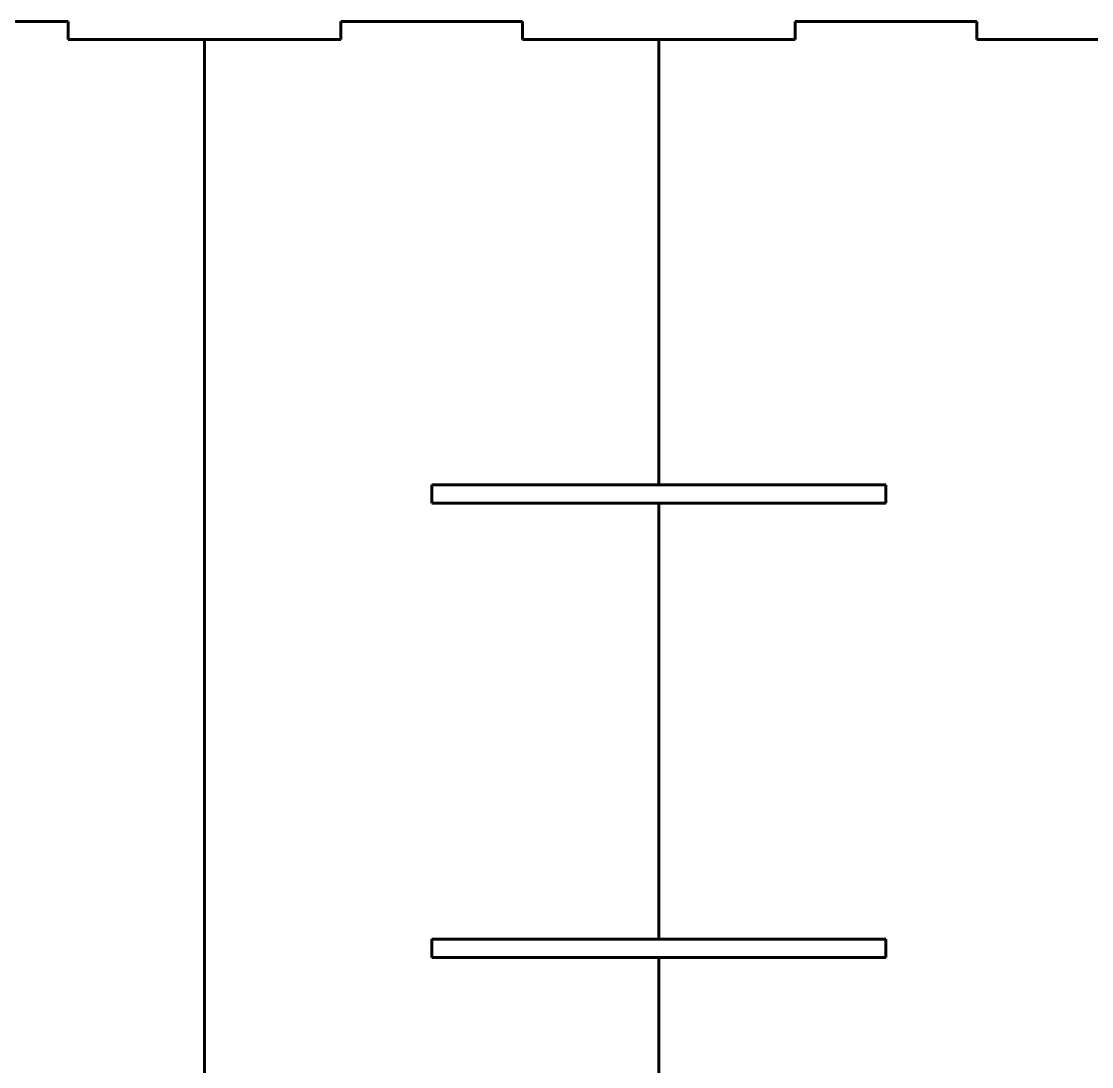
# Model space of a CAD drawing. Header units: millimetres. Extents: x -979 to -10, y -1484 to -29.
# Drawn here: x -487.3 to -251.7, y -259.4 to -29.4 of the extents above; entities that cross this region are included whole.
import ezdxf

# ---------------------------------------------------------------- set-up
doc = ezdxf.new("R2010")
doc.units = ezdxf.units.MM
doc.linetypes.add('K5LT_BASIC', pattern=[0])

msp = doc.modelspace()

# ---------------------------------------------------------------- linework, layer by layer
at = {"color": 150, "linetype": 'K5LT_BASIC', "lineweight": 60, "true_color": 0x0080ff}
for p, q in [((-477.01, -29.37), (-517.01, -29.37)), ((-477.01, -33.37), (-477.01, -29.37)), ((-377.01, -29.37), (-417.01, -29.37)), ((-417.01, -29.37), (-417.01, -33.37)), ((-377.01, -33.37), (-377.01, -29.37)), ((-277.01, -29.37), (-317.01, -29.37)), ((-317.01, -29.37), (-317.01, -33.37)), ((-277.01, -33.37), (-277.01, -29.37)), ((-447.01, -33.37), (-477.01, -33.37)), ((-417.01, -33.37), (-447.01, -33.37)), ((-447.01, -583.37), (-447.01, -33.37)), ((-347.01, -33.37), (-377.01, -33.37)), ((-347.01, -131.37), (-347.01, -33.37)), ((-317.01, -33.37), (-347.01, -33.37)), ((-247.01, -33.37), (-277.01, -33.37)), ((-397.01, -135.37), (-397.01, -131.37)), ((-397.01, -131.37), (-347.01, -131.37)), ((-347.01, -131.37), (-297.01, -131.37)), ((-297.01, -131.37), (-297.01, -135.37)), ((-347.01, -135.37), (-397.01, -135.37)), ((-347.01, -231.37), (-347.01, -135.37)), ((-297.01, -135.37), (-347.01, -135.37)), ((-397.01, -235.37), (-397.01, -231.37)), ((-397.01, -231.37), (-347.01, -231.37)), ((-347.01, -231.37), (-297.01, -231.37)), ((-297.01, -231.37), (-297.01, -235.37)), ((-347.01, -235.37), (-397.01, -235.37)), ((-347.01, -331.37), (-347.01, -235.37)), ((-297.01, -235.37), (-347.01, -235.37))]:
    msp.add_line(p, q, dxfattribs=at)

doc.saveas('drawing.dxf')
